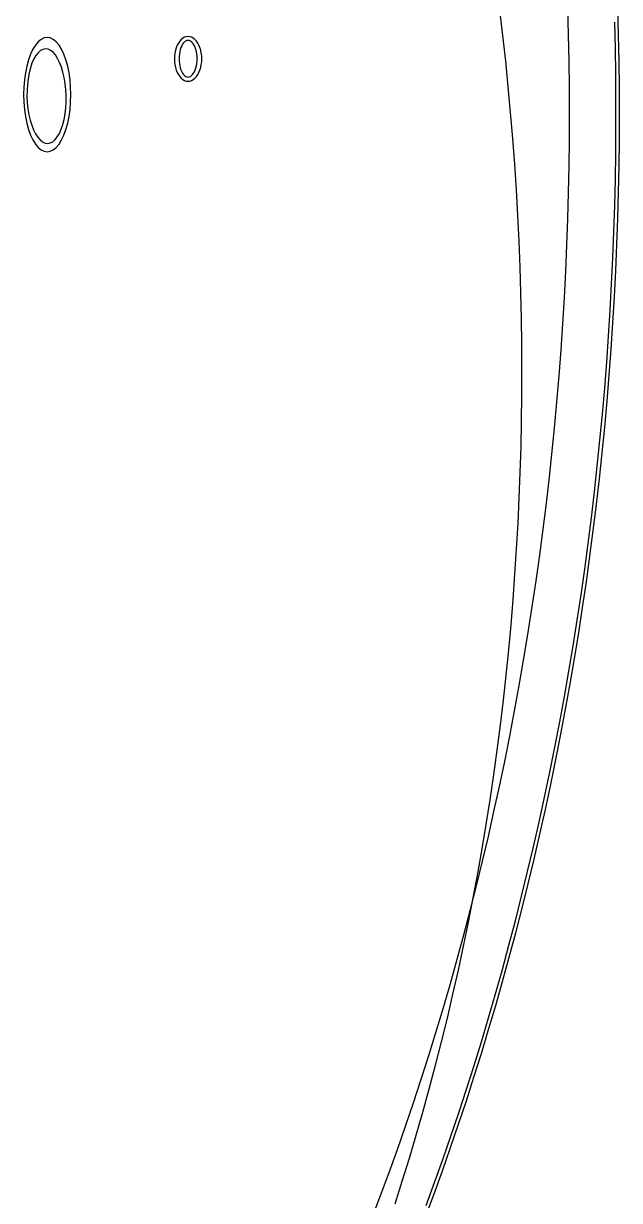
# Model space of a CAD drawing. Extents: x -1 to 217, y -22 to 302.
# Drawn here: x 174.4 to 217.1, y 61.7 to 146.1 of the extents above; entities that cross this region are included whole.
import ezdxf

# ---------------------------------------------------------------- set-up
doc = ezdxf.new("R2010")
doc.units = 0

msp = doc.modelspace()

# ---------------------------------------------------------------- linework, layer by layer
at = {"layer": 'ELLIPSES'}
for p, q in [((208.742, 145.241), (208.525, 147.079)), ((213.446, 145.298), (213.393, 147.181)), ((217.03, 145.271), (216.978, 147.147)), ((216.801, 144.332), (216.756, 146.209)), ((186.052, 145.162), (185.926, 145.121)), ((186.181, 145.176), (186.052, 145.162)), ((186.309, 145.162), (186.181, 145.176)), ((186.435, 145.121), (186.309, 145.162)), ((208.943, 143.401), (208.742, 145.241)), ((213.483, 143.413), (213.446, 145.298)), ((217.067, 143.394), (217.03, 145.271)), ((175.238, 144.556), (175.054, 144.258)), ((175.437, 144.793), (175.238, 144.556)), ((175.647, 144.965), (175.437, 144.793)), ((175.864, 145.07), (175.647, 144.965)), ((175.96, 144.286), (175.778, 144.253)), ((176.086, 145.105), (175.864, 145.07)), ((176.144, 144.261), (175.96, 144.286)), ((176.307, 145.07), (176.086, 145.105)), ((176.524, 144.965), (176.307, 145.07)), ((176.734, 144.793), (176.524, 144.965)), ((176.933, 144.556), (176.734, 144.793)), ((177.117, 144.258), (176.933, 144.556)), ((185.329, 144.374), (185.272, 144.186)), ((185.401, 144.549), (185.329, 144.374)), ((185.486, 144.706), (185.401, 144.549)), ((185.582, 144.845), (185.486, 144.706)), ((185.689, 144.961), (185.582, 144.845)), ((185.668, 144.379), (185.621, 144.236)), ((185.724, 144.508), (185.668, 144.379)), ((185.805, 145.054), (185.689, 144.961)), ((185.787, 144.621), (185.724, 144.508)), ((185.858, 144.716), (185.787, 144.621)), ((185.926, 145.121), (185.805, 145.054)), ((185.934, 144.792), (185.858, 144.716)), ((186.014, 144.847), (185.934, 144.792)), ((186.097, 144.88), (186.014, 144.847)), ((186.182, 144.892), (186.097, 144.88)), ((186.267, 144.88), (186.182, 144.892)), ((186.35, 144.847), (186.267, 144.88)), ((186.43, 144.792), (186.35, 144.847)), ((186.506, 144.716), (186.43, 144.792)), ((186.557, 145.054), (186.435, 145.121)), ((186.577, 144.621), (186.506, 144.716)), ((186.673, 144.961), (186.557, 145.054)), ((186.64, 144.508), (186.577, 144.621)), ((186.696, 144.379), (186.64, 144.508)), ((186.78, 144.845), (186.673, 144.961)), ((186.743, 144.236), (186.696, 144.379)), ((186.876, 144.707), (186.78, 144.845)), ((186.961, 144.549), (186.876, 144.707)), ((187.033, 144.375), (186.961, 144.549)), ((187.09, 144.187), (187.033, 144.375)), ((216.83, 142.454), (216.801, 144.332)), ((174.741, 143.501), (174.618, 143.056)), ((174.887, 143.904), (174.741, 143.501)), ((175.054, 144.258), (174.887, 143.904)), ((175.123, 143.566), (174.992, 143.27)), ((175.27, 143.816), (175.123, 143.566)), ((175.43, 144.015), (175.27, 143.816)), ((175.6, 144.162), (175.43, 144.015)), ((175.778, 144.253), (175.6, 144.162)), ((176.326, 144.179), (176.144, 144.261)), ((176.503, 144.041), (176.326, 144.179)), ((176.672, 143.849), (176.503, 144.041)), ((176.831, 143.606), (176.672, 143.849)), ((176.976, 143.317), (176.831, 143.606)), ((177.284, 143.904), (177.117, 144.258)), ((177.43, 143.501), (177.284, 143.904)), ((177.553, 143.056), (177.43, 143.501)), ((185.206, 143.782), (185.198, 143.573)), ((185.198, 143.573), (185.206, 143.364)), ((185.231, 143.988), (185.206, 143.782)), ((185.272, 144.186), (185.231, 143.988)), ((185.539, 143.752), (185.534, 143.581)), ((185.534, 143.581), (185.539, 143.409)), ((185.556, 143.92), (185.539, 143.752)), ((185.583, 144.082), (185.556, 143.92)), ((185.621, 144.236), (185.583, 144.082)), ((186.781, 144.082), (186.743, 144.236)), ((186.808, 143.92), (186.781, 144.082)), ((186.825, 143.752), (186.808, 143.92)), ((186.83, 143.581), (186.825, 143.752)), ((186.825, 143.409), (186.83, 143.581)), ((187.131, 143.988), (187.09, 144.187)), ((187.156, 143.782), (187.131, 143.988)), ((187.164, 143.573), (187.156, 143.782)), ((187.156, 143.364), (187.164, 143.573)), ((174.618, 143.056), (174.52, 142.575)), ((174.879, 142.934), (174.786, 142.563)), ((174.992, 143.27), (174.879, 142.934)), ((177.105, 142.987), (176.976, 143.317)), ((177.215, 142.621), (177.105, 142.987)), ((177.306, 142.226), (177.215, 142.621)), ((177.651, 142.575), (177.553, 143.056)), ((185.206, 143.364), (185.231, 143.158)), ((185.231, 143.158), (185.273, 142.96)), ((185.273, 142.96), (185.33, 142.771)), ((185.33, 142.771), (185.401, 142.597)), ((185.539, 143.409), (185.556, 143.241)), ((185.556, 143.241), (185.583, 143.079)), ((185.583, 143.079), (185.621, 142.925)), ((185.621, 142.925), (185.668, 142.782)), ((185.668, 142.782), (185.724, 142.653)), ((185.724, 142.653), (185.787, 142.54)), ((186.577, 142.54), (186.64, 142.653)), ((186.64, 142.653), (186.696, 142.782)), ((186.696, 142.782), (186.743, 142.925)), ((186.743, 142.925), (186.781, 143.079)), ((186.781, 143.079), (186.808, 143.241)), ((186.808, 143.241), (186.825, 143.409)), ((186.961, 142.597), (187.033, 142.772)), ((187.033, 142.772), (187.09, 142.96)), ((187.09, 142.96), (187.131, 143.158)), ((187.131, 143.158), (187.156, 143.364)), ((209.128, 141.559), (208.943, 143.401)), ((213.505, 141.529), (213.483, 143.413)), ((217.089, 141.516), (217.067, 143.394)), ((174.449, 142.067), (174.405, 141.542)), ((174.52, 142.575), (174.449, 142.067)), ((174.714, 142.164), (174.665, 141.743)), ((174.786, 142.563), (174.714, 142.164)), ((177.375, 141.808), (177.306, 142.226)), ((177.421, 141.374), (177.375, 141.808)), ((177.722, 142.067), (177.651, 142.575)), ((177.766, 141.542), (177.722, 142.067)), ((185.401, 142.597), (185.486, 142.439)), ((185.486, 142.439), (185.583, 142.301)), ((185.583, 142.301), (185.69, 142.185)), ((185.69, 142.185), (185.805, 142.092)), ((185.787, 142.54), (185.858, 142.445)), ((185.805, 142.092), (185.927, 142.025)), ((185.858, 142.445), (185.934, 142.369)), ((185.927, 142.025), (186.053, 141.984)), ((185.934, 142.369), (186.014, 142.314)), ((186.014, 142.314), (186.097, 142.281)), ((186.053, 141.984), (186.181, 141.97)), ((186.097, 142.281), (186.182, 142.269)), ((186.181, 141.97), (186.31, 141.984)), ((186.182, 142.269), (186.267, 142.281)), ((186.267, 142.281), (186.35, 142.314)), ((186.31, 141.984), (186.436, 142.025)), ((186.35, 142.314), (186.43, 142.369)), ((186.43, 142.369), (186.506, 142.445)), ((186.436, 142.025), (186.558, 142.092)), ((186.506, 142.445), (186.577, 142.54)), ((186.558, 142.092), (186.673, 142.185)), ((186.673, 142.185), (186.78, 142.301)), ((186.78, 142.301), (186.877, 142.44)), ((186.877, 142.44), (186.961, 142.597)), ((216.845, 140.575), (216.83, 142.454)), ((174.405, 141.542), (174.391, 141.007)), ((174.391, 141.007), (174.405, 140.472)), ((174.64, 141.308), (174.638, 140.865)), ((174.665, 141.743), (174.64, 141.308)), ((177.443, 140.932), (177.421, 141.374)), ((177.442, 140.489), (177.443, 140.932)), ((177.78, 141.007), (177.766, 141.542)), ((177.766, 140.472), (177.78, 141.007)), ((209.298, 139.716), (209.128, 141.559)), ((213.513, 139.644), (213.505, 141.529)), ((217.096, 139.638), (217.089, 141.516)), ((174.405, 140.472), (174.449, 139.946)), ((174.638, 140.865), (174.661, 140.423)), ((174.661, 140.423), (174.707, 139.99)), ((177.416, 140.054), (177.442, 140.489)), ((177.722, 139.946), (177.766, 140.472)), ((216.845, 138.697), (216.845, 140.575)), ((174.449, 139.946), (174.52, 139.438)), ((174.52, 139.438), (174.618, 138.958)), ((174.707, 139.99), (174.776, 139.571)), ((174.776, 139.571), (174.867, 139.176)), ((177.203, 138.863), (177.296, 139.234)), ((177.296, 139.234), (177.367, 139.633)), ((177.367, 139.633), (177.416, 140.054)), ((177.553, 138.958), (177.651, 139.438)), ((177.651, 139.438), (177.722, 139.946)), ((209.451, 137.872), (209.298, 139.716)), ((213.505, 137.759), (213.513, 139.644)), ((217.089, 137.761), (217.096, 139.638)), ((174.618, 138.958), (174.741, 138.512)), ((174.741, 138.512), (174.887, 138.109)), ((174.867, 139.176), (174.977, 138.81)), ((174.977, 138.81), (175.106, 138.48)), ((175.106, 138.48), (175.251, 138.191)), ((176.959, 138.231), (177.09, 138.527)), ((177.09, 138.527), (177.203, 138.863)), ((177.284, 138.109), (177.43, 138.512)), ((177.43, 138.512), (177.553, 138.958)), ((216.83, 136.819), (216.845, 138.697)), ((174.887, 138.109), (175.054, 137.756)), ((175.054, 137.756), (175.238, 137.458)), ((175.251, 138.191), (175.409, 137.948)), ((175.409, 137.948), (175.579, 137.756)), ((175.579, 137.756), (175.756, 137.618)), ((175.756, 137.618), (175.938, 137.536)), ((175.938, 137.536), (176.121, 137.511)), ((176.121, 137.511), (176.304, 137.544)), ((176.304, 137.544), (176.482, 137.635)), ((176.482, 137.635), (176.652, 137.782)), ((176.652, 137.782), (176.812, 137.982)), ((176.812, 137.982), (176.959, 138.231)), ((176.933, 137.458), (177.117, 137.755)), ((177.117, 137.755), (177.284, 138.109)), ((209.589, 136.027), (209.451, 137.872)), ((213.483, 135.874), (213.505, 137.759)), ((217.067, 135.883), (217.089, 137.761)), ((175.238, 137.458), (175.437, 137.221)), ((175.437, 137.221), (175.647, 137.048)), ((175.647, 137.048), (175.864, 136.944)), ((175.864, 136.944), (176.085, 136.909)), ((176.085, 136.909), (176.307, 136.944)), ((176.307, 136.944), (176.524, 137.048)), ((176.524, 137.048), (176.734, 137.221)), ((176.734, 137.221), (176.933, 137.458)), ((216.801, 134.941), (216.83, 136.819)), ((209.71, 134.182), (209.589, 136.027)), ((213.445, 133.989), (213.483, 135.874)), ((217.03, 134.006), (217.067, 135.883)), ((209.816, 132.336), (209.71, 134.182)), ((216.756, 133.064), (216.801, 134.941)), ((213.393, 132.106), (213.445, 133.989)), ((216.978, 132.13), (217.03, 134.006)), ((216.698, 131.187), (216.756, 133.064)), ((209.905, 130.491), (209.816, 132.336)), ((213.325, 130.224), (213.393, 132.106)), ((216.912, 130.255), (216.978, 132.13)), ((216.624, 129.312), (216.698, 131.187)), ((209.979, 128.645), (209.905, 130.491)), ((213.243, 128.343), (213.325, 130.224)), ((216.832, 128.381), (216.912, 130.255)), ((216.536, 127.438), (216.624, 129.312)), ((210.036, 126.801), (209.979, 128.645)), ((213.146, 126.463), (213.243, 128.343)), ((216.736, 126.508), (216.832, 128.381)), ((216.433, 125.566), (216.536, 127.438)), ((210.078, 124.957), (210.036, 126.801)), ((213.034, 124.586), (213.146, 126.463)), ((216.627, 124.637), (216.736, 126.508)), ((210.103, 123.114), (210.078, 124.957)), ((216.316, 123.696), (216.433, 125.566)), ((212.907, 122.71), (213.034, 124.586)), ((216.502, 122.769), (216.627, 124.637)), ((216.184, 121.828), (216.316, 123.696)), ((210.112, 121.273), (210.103, 123.114)), ((212.765, 120.837), (212.907, 122.71)), ((216.363, 120.902), (216.502, 122.769)), ((216.037, 119.962), (216.184, 121.828)), ((210.106, 119.433), (210.112, 121.273)), ((212.608, 118.967), (212.765, 120.837)), ((216.209, 119.038), (216.363, 120.902)), ((215.876, 118.099), (216.037, 119.962)), ((210.083, 117.595), (210.106, 119.433)), ((216.041, 117.177), (216.209, 119.038)), ((212.436, 117.099), (212.608, 118.967)), ((210.044, 115.76), (210.083, 117.595)), ((215.7, 116.239), (215.876, 118.099)), ((212.25, 115.235), (212.436, 117.099)), ((215.858, 115.319), (216.041, 117.177)), ((209.989, 113.927), (210.044, 115.76)), ((215.51, 114.382), (215.7, 116.239)), ((212.049, 113.374), (212.25, 115.235)), ((215.661, 113.464), (215.858, 115.319)), ((209.918, 112.097), (209.989, 113.927)), ((215.305, 112.528), (215.51, 114.382)), ((211.833, 111.517), (212.049, 113.374)), ((215.449, 111.613), (215.661, 113.464)), ((215.086, 110.678), (215.305, 112.528)), ((209.831, 110.27), (209.918, 112.097)), ((211.602, 109.664), (211.833, 111.517)), ((215.223, 109.765), (215.449, 111.613)), ((214.852, 108.832), (215.086, 110.678)), ((209.728, 108.447), (209.831, 110.27)), ((214.982, 107.922), (215.223, 109.765)), ((211.357, 107.815), (211.602, 109.664)), ((209.61, 106.627), (209.728, 108.447)), ((214.604, 106.99), (214.852, 108.832)), ((211.097, 105.971), (211.357, 107.815)), ((214.727, 106.083), (214.982, 107.922)), ((209.475, 104.811), (209.61, 106.627)), ((214.341, 105.153), (214.604, 106.99)), ((210.823, 104.131), (211.097, 105.971)), ((214.457, 104.248), (214.727, 106.083)), ((209.324, 102.999), (209.475, 104.811)), ((214.064, 103.32), (214.341, 105.153)), ((210.533, 102.297), (210.823, 104.131)), ((214.174, 102.418), (214.457, 104.248)), ((209.157, 101.192), (209.324, 102.999)), ((213.773, 101.492), (214.064, 103.32)), ((210.23, 100.467), (210.533, 102.297)), ((213.876, 100.593), (214.174, 102.418)), ((213.467, 99.669), (213.773, 101.492)), ((208.974, 99.39), (209.157, 101.192)), ((209.912, 98.644), (210.23, 100.467)), ((213.563, 98.773), (213.876, 100.593)), ((213.147, 97.852), (213.467, 99.669)), ((208.776, 97.592), (208.974, 99.39)), ((213.237, 96.959), (213.563, 98.773)), ((209.579, 96.826), (209.912, 98.644)), ((208.561, 95.8), (208.776, 97.592)), ((212.813, 96.04), (213.147, 97.852)), ((209.232, 95.014), (209.579, 96.826)), ((212.896, 95.15), (213.237, 96.959)), ((208.331, 94.014), (208.561, 95.8)), ((212.465, 94.234), (212.813, 96.04)), ((208.871, 93.208), (209.232, 95.014)), ((212.541, 93.348), (212.896, 95.15)), ((208.085, 92.233), (208.331, 94.014)), ((212.103, 92.434), (212.465, 94.234)), ((208.495, 91.409), (208.871, 93.208)), ((212.173, 91.551), (212.541, 93.348)), ((207.823, 90.458), (208.085, 92.233)), ((211.727, 90.641), (212.103, 92.434)), ((208.105, 89.617), (208.495, 91.409)), ((211.79, 89.761), (212.173, 91.551)), ((207.546, 88.69), (207.823, 90.458)), ((211.336, 88.854), (211.727, 90.641)), ((207.701, 87.832), (208.105, 89.617)), ((211.393, 87.978), (211.79, 89.761)), ((207.253, 86.929), (207.546, 88.69)), ((210.932, 87.074), (211.336, 88.854)), ((207.283, 86.054), (207.701, 87.832)), ((210.982, 86.202), (211.393, 87.978)), ((206.944, 85.174), (207.253, 86.929)), ((210.514, 85.302), (210.932, 87.074)), ((210.558, 84.433), (210.982, 86.202)), ((206.85, 84.284), (207.283, 86.054)), ((210.082, 83.536), (210.514, 85.302)), ((206.619, 83.427), (206.944, 85.174)), ((210.119, 82.671), (210.558, 84.433)), ((206.404, 82.522), (206.85, 84.284)), ((209.636, 81.778), (210.082, 83.536)), ((206.28, 81.687), (206.619, 83.427)), ((205.944, 80.768), (206.404, 82.522)), ((209.667, 80.917), (210.119, 82.671)), ((205.924, 79.955), (206.28, 81.687)), ((209.176, 80.028), (209.636, 81.778)), ((205.469, 79.022), (205.944, 80.768)), ((209.202, 79.171), (209.667, 80.917)), ((205.553, 78.231), (205.924, 79.955)), ((208.703, 78.286), (209.176, 80.028)), ((204.982, 77.285), (205.469, 79.022)), ((208.722, 77.433), (209.202, 79.171)), ((205.167, 76.515), (205.553, 78.231)), ((208.216, 76.552), (208.703, 78.286)), ((204.48, 75.556), (204.982, 77.285)), ((208.229, 75.704), (208.722, 77.433)), ((204.766, 74.808), (205.167, 76.515)), ((207.716, 74.827), (208.216, 76.552)), ((203.964, 73.837), (204.48, 75.556)), ((207.723, 73.983), (208.229, 75.704)), ((204.349, 73.109), (204.766, 74.808)), ((207.202, 73.11), (207.716, 74.827)), ((203.435, 72.127), (203.964, 73.837)), ((207.203, 72.271), (207.723, 73.983)), ((203.918, 71.42), (204.349, 73.109)), ((206.675, 71.402), (207.202, 73.11)), ((202.893, 70.427), (203.435, 72.127)), ((206.67, 70.567), (207.203, 72.271)), ((203.471, 69.74), (203.918, 71.42)), ((206.134, 69.704), (206.675, 71.402)), ((202.337, 68.736), (202.893, 70.427)), ((206.123, 68.874), (206.67, 70.567)), ((203.009, 68.069), (203.471, 69.74)), ((205.581, 68.015), (206.134, 69.704)), ((201.767, 67.055), (202.337, 68.736)), ((205.564, 67.189), (206.123, 68.874)), ((202.532, 66.408), (203.009, 68.069)), ((205.014, 66.336), (205.581, 68.015)), ((201.185, 65.385), (201.767, 67.055)), ((204.991, 65.515), (205.564, 67.189)), ((202.04, 64.757), (202.532, 66.408)), ((204.434, 64.666), (205.014, 66.336)), ((200.589, 63.725), (201.185, 65.385)), ((204.405, 63.85), (204.991, 65.515)), ((201.533, 63.117), (202.04, 64.757)), ((203.84, 63.007), (204.434, 64.666)), ((199.98, 62.076), (200.589, 63.725)), ((203.806, 62.196), (204.405, 63.85)), ((201.012, 61.487), (201.533, 63.117)), ((203.234, 61.358), (203.84, 63.007)), ((199.358, 60.438), (199.98, 62.076)), ((203.194, 60.551), (203.806, 62.196))]:
    msp.add_line(p, q, dxfattribs=at)

doc.saveas('drawing.dxf')
